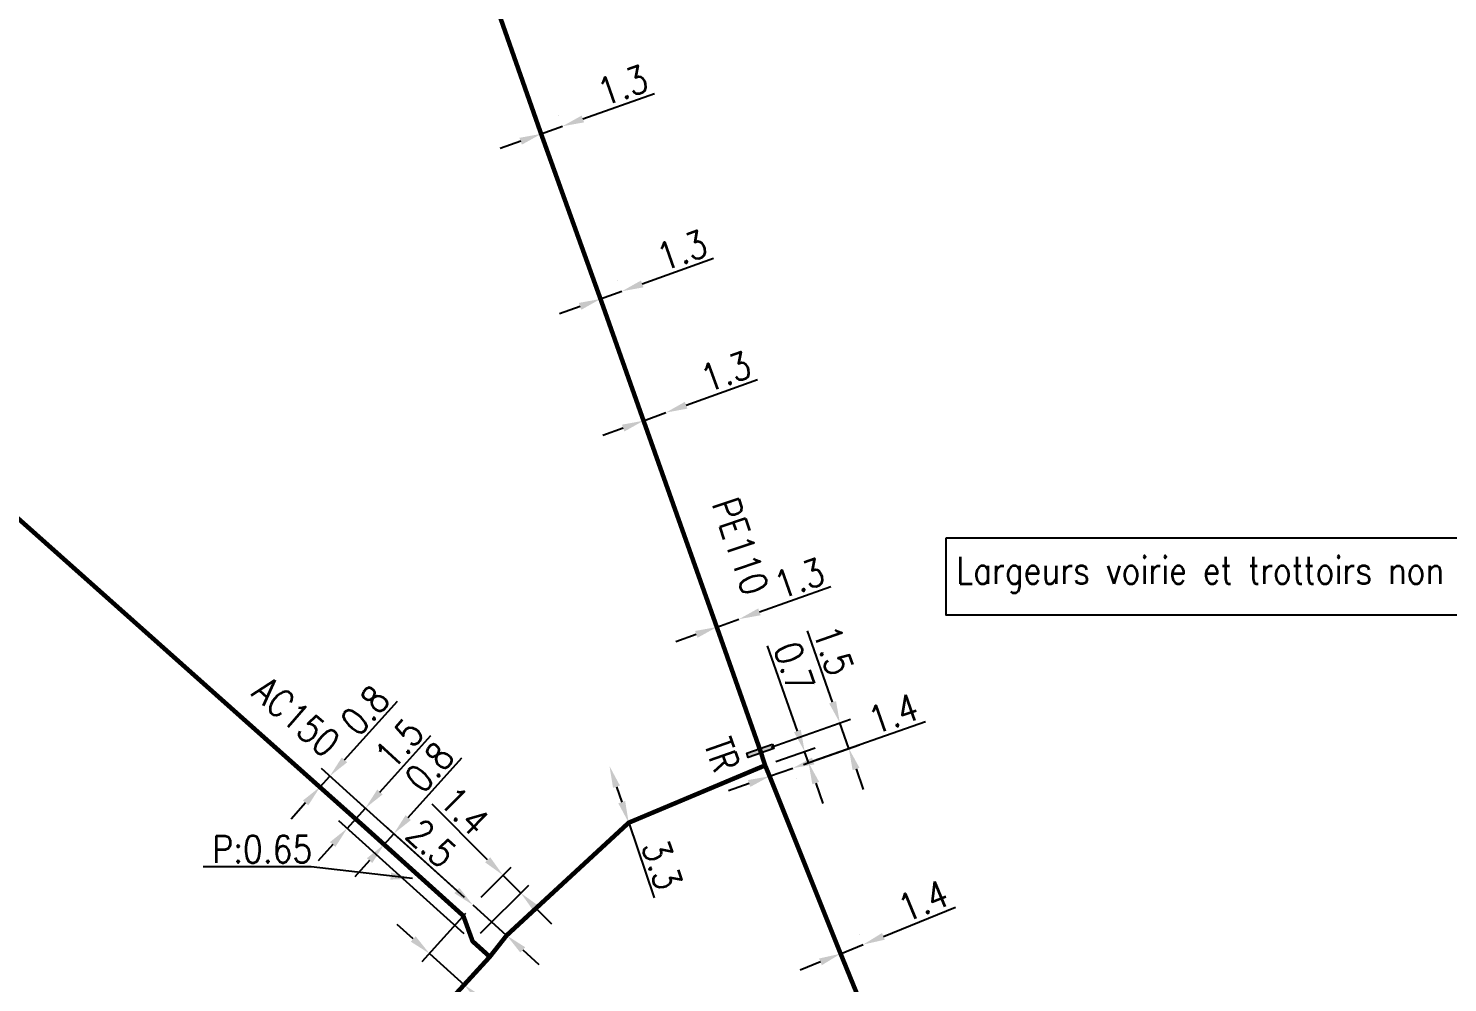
# Model space of a CAD drawing. Header units: millimetres. Extents: x 113011 to 114001, y 124000 to 125001.
# Drawn here: x 113571.5 to 113649.9, y 124222.3 to 124275 of the extents above; entities that cross this region are included whole.
import ezdxf
from ezdxf.enums import TextEntityAlignment as Align

# ---------------------------------------------------------------- set-up
doc = ezdxf.new("R2010")
doc.units = ezdxf.units.MM
doc.header["$PDMODE"] = 34
doc.linetypes.add('L_25_AP', pattern=[2000, 1000, 1000])
doc.linetypes.add('L_25_PE', pattern=[2000, 1000, 1000])
doc.layers.get('0').update_dxf_attribs({"linetype": 'CONTINUOUS'})
doc.layers.get('Defpoints').update_dxf_attribs({"linetype": 'CONTINUOUS'})
for name, color, linetype in [('L_150', 1, 'CONTINUOUS'), ('L_340', 7, 'CONTINUOUS'), ('L_900', 7, 'CONTINUOUS')]:
    doc.layers.add(name, color=color, linetype=linetype)
doc.styles.get("Standard").update_dxf_attribs({"font": 'romans.shx', "width": 0.85})
doc.dimstyles.get("Standard").update_dxf_attribs({"dimtxt": 1.5, "dimasz": 1.2, "dimexe": 0.625, "dimexo": 0.625, "dimgap": 0.25, "dimtad": 1, "dimdec": 1, "dimzin": 0, "dimdsep": 46, "dimtxsty": 'Standard', "dimcen": -0.5, "dimadec": 0, "dimazin": 0, "dimtfac": 1, "dimtdec": 1, "dimtmove": 0, "dimatfit": 3, "dimfxl": 0, "dimtolj": 1, "dimtzin": 0, "dimarcsym": 0})

# ---------------------------------------------------------------- blocks, each defined once
blk = doc.blocks.new('*D134')
at = {"layer": 'Defpoints', "color": 0, "linetype": 'Continuous', "transparency": 16777216}
for p in [(113588.161, 124233.684), (113590.008, 124230.936), (113590.544, 124231.529)]:
    blk.add_point(p, dxfattribs=at)
at = {"layer": 'L_150', "color": 0, "linetype": 'Continuous', "lineweight": -2, "transparency": 16777216}
for p, q in [((113588.965, 124234.574), (113591.897, 124237.817)), ((113590.08, 124231.949), (113587.697, 124234.103)), ((113589.544, 124231.355), (113587.16, 124233.51)), ((113587.624, 124233.091), (113588.161, 124233.684)), ((113586.819, 124232.2), (113586.015, 124231.31))]:
    blk.add_line(p, q, dxfattribs=at)
at = {"layer": 'L_150', "color": 0, "linetype": 'Continuous', "transparency": 16777216}
for points in [[(113588.817, 124234.708), (113589.114, 124234.44), (113588.161, 124233.684)], [(113586.671, 124232.334), (113586.968, 124232.066), (113587.624, 124233.091)]]:
    blk.add_solid(points, dxfattribs=at)
at = {"layer": 'L_150', "color": 0, "linetype": 'Continuous', "transparency": 16777216, "insert": (113590.092, 124237.311), "char_height": 1.5, "attachment_point": 5, "rotation": 47.88712}
blk.add_mtext('\\A1;0.8', dxfattribs=at)
blk = doc.blocks.new('*D438')
at = {"layer": 'Defpoints', "color": 0, "linetype": 'Continuous', "transparency": 16777216}
for p in [(113612.19, 124234.272), (113613.714, 124234.118), (113614.588, 124234.425)]:
    blk.add_point(p, dxfattribs=at)
at = {"layer": 'L_150', "color": 0, "linetype": 'Continuous', "lineweight": -2, "transparency": 16777216}
for p, q in [((113613.975, 124236.17), (113612.324, 124240.87)), ((113612.779, 124234.479), (113614.962, 124235.245)), ((113614.588, 124234.425), (113614.372, 124235.038)), ((113614.303, 124234.325), (113615.177, 124234.632)), ((113614.985, 124233.293), (113615.383, 124232.16))]:
    blk.add_line(p, q, dxfattribs=at)
at = {"layer": 'L_150', "color": 0, "linetype": 'Continuous', "transparency": 16777216}
for points in [[(113614.163, 124236.237), (113613.786, 124236.104), (113614.372, 124235.038)], [(113615.174, 124233.359), (113614.796, 124233.226), (113614.588, 124234.425)]]:
    blk.add_solid(points, dxfattribs=at)
at = {"layer": 'L_150', "color": 0, "linetype": 'Continuous', "transparency": 16777216, "insert": (113613.793, 124239.705), "char_height": 1.5, "attachment_point": 5, "rotation": 289.35083}
blk.add_mtext('\\A1;0.7', dxfattribs=at)
blk = doc.blocks.new('*D439')
at = {"layer": 'Defpoints', "color": 0, "linetype": 'Continuous', "transparency": 16777216}
for p in [(113611.927, 124235.08), (113616.812, 124235.206), (113613.714, 124234.118)]:
    blk.add_point(p, dxfattribs=at)
at = {"layer": 'L_340', "color": 0, "linetype": 'Continuous', "lineweight": -2, "transparency": 16777216}
for p, q in [((113615.918, 124237.754), (113614.53, 124241.706)), ((113612.517, 124235.287), (113616.905, 124236.829)), ((113616.812, 124235.206), (113616.315, 124236.621)), ((113614.303, 124234.325), (113617.402, 124235.413)), ((113617.21, 124234.074), (113617.608, 124232.942))]:
    blk.add_line(p, q, dxfattribs=at)
at = {"layer": 'L_340', "color": 0, "linetype": 'Continuous', "transparency": 16777216}
for points in [[(113616.106, 124237.82), (113615.729, 124237.687), (113616.315, 124236.621)], [(113617.399, 124234.14), (113617.021, 124234.008), (113616.812, 124235.206)]]:
    blk.add_solid(points, dxfattribs=at)
at = {"layer": 'L_340', "color": 0, "linetype": 'Continuous', "transparency": 16777216, "insert": (113615.968, 124240.627), "char_height": 1.5, "attachment_point": 5, "rotation": 289.35083}
blk.add_mtext('\\A1;1.5', dxfattribs=at)
blk = doc.blocks.new('*D440')
at = {"layer": 'Defpoints', "color": 0, "linetype": 'Continuous', "transparency": 16777216}
for p in [(113603.598, 124234.233), (113603.598, 124234.233), (113604.659, 124231.108)]:
    blk.add_point(p, dxfattribs=at)
at = {"layer": 'L_150', "color": 0, "linetype": 'Continuous', "lineweight": -2, "transparency": 16777216}
for p, q in [((113603.984, 124233.096), (113604.273, 124232.244)), ((113604.659, 124231.108), (113606.064, 124226.968))]:
    blk.add_line(p, q, dxfattribs=at)
at = {"layer": 'L_150', "color": 0, "linetype": 'Continuous', "transparency": 16777216}
for points in [[(113604.173, 124233.161), (113603.794, 124233.032), (113603.598, 124234.233)], [(113604.462, 124232.308), (113604.084, 124232.18), (113604.659, 124231.108)]]:
    blk.add_solid(points, dxfattribs=at)
at = {"layer": 'L_150', "color": 0, "linetype": 'Continuous', "transparency": 16777216, "insert": (113606.501, 124228.791), "char_height": 1.5, "attachment_point": 5, "rotation": 288.74654}
blk.add_mtext('\\A1;3.3', dxfattribs=at)
blk = doc.blocks.new('*D441')
at = {"layer": 'Defpoints', "color": 0, "linetype": 'Continuous', "transparency": 16777216}
for p in [(113596.062, 124226.561), (113596.062, 124226.561), (113597.92, 124224.888)]:
    blk.add_point(p, dxfattribs=at)
at = {"layer": 'L_150', "color": 0, "linetype": 'Continuous', "lineweight": -2, "transparency": 16777216}
for p, q in [((113595.17, 124227.364), (113591.922, 124230.289)), ((113597.92, 124224.888), (113596.062, 124226.561)), ((113598.811, 124224.085), (113599.703, 124223.282))]:
    blk.add_line(p, q, dxfattribs=at)
at = {"layer": 'L_150', "color": 0, "linetype": 'Continuous', "transparency": 16777216}
for points in [[(113595.304, 124227.512), (113595.036, 124227.215), (113596.062, 124226.561)], [(113598.945, 124224.233), (113598.678, 124223.936), (113597.92, 124224.888)]]:
    blk.add_solid(points, dxfattribs=at)
at = {"layer": 'L_150', "color": 0, "linetype": 'Continuous', "transparency": 16777216, "insert": (113593.769, 124229.971), "char_height": 1.5, "attachment_point": 5, "rotation": 317.99699}
blk.add_mtext('\\A1;2.5', dxfattribs=at)
blk = doc.blocks.new('L_340_19')
at = {"linetype": 'Continuous'}
blk.add_hatch(color=0, dxfattribs=at).paths.add_polyline_path([(0.125, 0.75), (-0.125, 0.75), (-0.125, -0.75), (0.125, -0.75)])
at = {"color": 0, "linetype": 'Continuous'}
blk.add_lwpolyline([(-0.125, 0.75), (0.125, 0.75), (0.125, -0.75), (-0.125, -0.75)], close=True, dxfattribs=at)
at = {"color": 0, "linetype": 'Continuous', "width": 0.75}
for tag, height, flags, p in [('TR', 1, 8, (0, 1.981)), ('DEF_LEG', 1.2, 3, (0, -5)), ('DEF_COUP', 1.2, 3, (0, -7.5)), ('DEF_TYPE', 1.2, 3, (0, -10))]:
    blk.add_attdef(tag, text='', height=height, dxfattribs=dict(at, flags=flags)).set_placement(p, align=Align.MIDDLE)
blk = doc.blocks.new('*D445')
at = {"layer": 'Defpoints', "color": 0, "linetype": 'Continuous', "transparency": 16777216}
for p in [(113609.522, 124241.907), (113610.746, 124242.344), (113610.746, 124242.344)]:
    blk.add_point(p, dxfattribs=at)
at = {"layer": 'L_150', "color": 0, "linetype": 'Continuous', "lineweight": -2, "transparency": 16777216}
for p, q in [((113611.877, 124242.747), (113615.822, 124244.155)), ((113609.522, 124241.907), (113610.746, 124242.344)), ((113608.392, 124241.504), (113607.261, 124241.101))]:
    blk.add_line(p, q, dxfattribs=at)
at = {"layer": 'L_150', "color": 0, "linetype": 'Continuous', "transparency": 16777216}
for points in [[(113611.809, 124242.936), (113611.944, 124242.559), (113610.746, 124242.344)], [(113608.325, 124241.693), (113608.459, 124241.316), (113609.522, 124241.907)]]:
    blk.add_solid(points, dxfattribs=at)
at = {"layer": 'L_150', "color": 0, "linetype": 'Continuous', "transparency": 16777216, "insert": (113614.079, 124244.595), "char_height": 1.5, "attachment_point": 5, "rotation": 19.63218}
blk.add_mtext('\\A1;1.3', dxfattribs=at)
blk = doc.blocks.new('*D446')
at = {"layer": 'Defpoints', "color": 0, "linetype": 'Continuous', "transparency": 16777216}
for p in [(113606.7, 124253.743), (113606.7, 124253.743), (113605.478, 124253.299)]:
    blk.add_point(p, dxfattribs=at)
at = {"layer": 'L_150', "color": 0, "linetype": 'Continuous', "lineweight": -2, "transparency": 16777216}
for p, q in [((113607.828, 124254.153), (113611.766, 124255.582)), ((113605.478, 124253.299), (113606.7, 124253.743)), ((113604.35, 124252.89), (113603.222, 124252.48))]:
    blk.add_line(p, q, dxfattribs=at)
at = {"layer": 'L_150', "color": 0, "linetype": 'Continuous', "transparency": 16777216}
for points in [[(113607.76, 124254.341), (113607.896, 124253.965), (113606.7, 124253.743)], [(113604.282, 124253.078), (113604.418, 124252.702), (113605.478, 124253.299)]]:
    blk.add_solid(points, dxfattribs=at)
at = {"layer": 'L_150', "color": 0, "linetype": 'Continuous', "transparency": 16777216, "insert": (113610.02, 124256.012), "char_height": 1.5, "attachment_point": 5, "rotation": 19.95398}
blk.add_mtext('\\A1;1.3', dxfattribs=at)
blk = doc.blocks.new('*D447')
at = {"layer": 'Defpoints', "color": 0, "linetype": 'Continuous', "transparency": 16777216}
for p in [(113603.101, 124260.019), (113604.277, 124260.443), (113604.277, 124260.443)]:
    blk.add_point(p, dxfattribs=at)
at = {"layer": 'L_150', "color": 0, "linetype": 'Continuous', "lineweight": -2, "transparency": 16777216}
for p, q in [((113605.406, 124260.85), (113609.347, 124262.269)), ((113604.065, 124261.031), (113604.065, 124261.031)), ((113603.101, 124260.019), (113604.277, 124260.443)), ((113601.972, 124259.612), (113600.843, 124259.206))]:
    blk.add_line(p, q, dxfattribs=at)
at = {"layer": 'L_150', "color": 0, "linetype": 'Continuous', "transparency": 16777216}
for points in [[(113605.338, 124261.038), (113605.474, 124260.661), (113604.277, 124260.443)], [(113601.904, 124259.801), (113602.04, 124259.424), (113603.101, 124260.019)]]:
    blk.add_solid(points, dxfattribs=at)
at = {"layer": 'L_150', "color": 0, "linetype": 'Continuous', "transparency": 16777216, "insert": (113607.602, 124262.704), "char_height": 1.5, "attachment_point": 5, "rotation": 19.81218}
blk.add_mtext('\\A1;1.3', dxfattribs=at)
blk = doc.blocks.new('*D448')
at = {"layer": 'Defpoints', "color": 0, "linetype": 'Continuous', "transparency": 16777216}
for p in [(113601, 124269.552), (113601, 124269.552), (113599.823, 124269.131)]:
    blk.add_point(p, dxfattribs=at)
at = {"layer": 'L_150', "color": 0, "linetype": 'Continuous', "lineweight": -2, "transparency": 16777216}
for p, q in [((113602.13, 124269.956), (113606.074, 124271.368)), ((113600.79, 124270.14), (113600.79, 124270.14)), ((113599.613, 124269.719), (113599.613, 124269.719)), ((113599.823, 124269.131), (113601, 124269.552)), ((113598.694, 124268.726), (113597.564, 124268.322))]:
    blk.add_line(p, q, dxfattribs=at)
at = {"layer": 'L_150', "color": 0, "linetype": 'Continuous', "transparency": 16777216}
for points in [[(113602.063, 124270.145), (113602.197, 124269.768), (113601, 124269.552)], [(113598.626, 124268.915), (113598.761, 124268.538), (113599.823, 124269.131)]]:
    blk.add_solid(points, dxfattribs=at)
at = {"layer": 'L_150', "color": 0, "linetype": 'Continuous', "transparency": 16777216, "insert": (113604.33, 124271.806), "char_height": 1.5, "attachment_point": 5, "rotation": 19.6931}
blk.add_mtext('\\A1;1.3', dxfattribs=at)
blk = doc.blocks.new('*D257')
at = {"layer": 'Defpoints', "color": 0, "linetype": 'Continuous', "transparency": 16777216}
for p in [(113613.714, 124234.118), (113613.714, 124234.118), (113612.44, 124233.671)]:
    blk.add_point(p, dxfattribs=at)
at = {"layer": 'L_150', "color": 0, "linetype": 'Continuous', "lineweight": -2, "transparency": 16777216}
for p, q in [((113614.846, 124234.516), (113621.038, 124236.69)), ((113612.44, 124233.671), (113613.714, 124234.118)), ((113611.308, 124233.273), (113610.176, 124232.875)), ((113613.921, 124233.528), (113613.921, 124233.528)), ((113612.647, 124233.081), (113612.647, 124233.081))]:
    blk.add_line(p, q, dxfattribs=at)
at = {"layer": 'L_150', "color": 0, "linetype": 'Continuous', "transparency": 16777216}
for points in [[(113614.78, 124234.704), (113614.912, 124234.327), (113613.714, 124234.118)], [(113611.241, 124233.462), (113611.374, 124233.084), (113612.44, 124233.671)]]:
    blk.add_solid(points, dxfattribs=at)
at = {"layer": 'L_150', "color": 0, "linetype": 'Continuous', "transparency": 16777216, "insert": (113619.268, 124237.129), "char_height": 1.5, "attachment_point": 5, "rotation": 19.35083}
blk.add_mtext('\\A1;1.4', dxfattribs=at)
blk = doc.blocks.new('*D258')
at = {"layer": 'Defpoints', "color": 0, "linetype": 'Continuous', "transparency": 16777216}
for p in [(113616.358, 124223.876), (113617.609, 124224.383), (113617.609, 124224.383)]:
    blk.add_point(p, dxfattribs=at)
at = {"layer": 'L_150', "color": 0, "linetype": 'Continuous', "lineweight": -2, "transparency": 16777216}
for p, q in [((113618.721, 124224.833), (113622.707, 124226.447)), ((113617.375, 124224.962), (113617.375, 124224.962)), ((113616.358, 124223.876), (113617.609, 124224.383)), ((113615.245, 124223.426), (113614.133, 124222.976))]:
    blk.add_line(p, q, dxfattribs=at)
at = {"layer": 'L_150', "color": 0, "linetype": 'Continuous', "transparency": 16777216}
for points in [[(113618.646, 124225.019), (113618.796, 124224.648), (113617.609, 124224.383)], [(113615.17, 124223.611), (113615.32, 124223.241), (113616.358, 124223.876)]]:
    blk.add_solid(points, dxfattribs=at)
at = {"layer": 'L_150', "color": 0, "linetype": 'Continuous', "transparency": 16777216, "insert": (113620.918, 124226.801), "char_height": 1.5, "attachment_point": 5, "rotation": 22.03724}
blk.add_mtext('\\A1;1.4', dxfattribs=at)
blk = doc.blocks.new('*D321')
at = {"layer": 'Defpoints', "color": 0, "linetype": 'Continuous', "transparency": 16777216}
for p in [(113590.121, 124231.911), (113596.062, 124226.561), (113596.04, 124224.562)]:
    blk.add_point(p, dxfattribs=at)
at = {"layer": 'L_150', "color": 0, "linetype": 'Continuous', "lineweight": -2, "transparency": 16777216}
for p, q in [((113590.924, 124232.802), (113593.727, 124235.915)), ((113589.117, 124230.796), (113590.121, 124231.911)), ((113595.597, 124226.979), (113589.656, 124232.329)), ((113595.575, 124224.98), (113588.653, 124231.214)), ((113588.314, 124229.904), (113587.511, 124229.012))]:
    blk.add_line(p, q, dxfattribs=at)
at = {"layer": 'L_150', "color": 0, "linetype": 'Continuous', "transparency": 16777216}
for points in [[(113590.775, 124232.936), (113591.072, 124232.669), (113590.121, 124231.911)], [(113588.165, 124230.038), (113588.463, 124229.77), (113589.117, 124230.796)]]:
    blk.add_solid(points, dxfattribs=at)
at = {"layer": 'L_150', "color": 0, "linetype": 'Continuous', "transparency": 16777216, "insert": (113591.984, 124235.474), "char_height": 1.5, "attachment_point": 5, "rotation": 47.99699}
blk.add_mtext('\\A1;1.5', dxfattribs=at)
blk = doc.blocks.new('*D322')
at = {"layer": 'Defpoints', "color": 0, "linetype": 'Continuous', "transparency": 16777216}
for p in [(113597.718, 124228.211), (113596.062, 124226.561), (113596.04, 124224.562)]:
    blk.add_point(p, dxfattribs=at)
at = {"layer": 'L_150', "color": 0, "linetype": 'Continuous', "lineweight": -2, "transparency": 16777216}
for p, q in [((113596.871, 124229.061), (113593.804, 124232.137)), ((113596.505, 124227.002), (113598.161, 124228.652)), ((113598.706, 124227.22), (113597.718, 124228.211)), ((113596.483, 124225.003), (113599.149, 124227.661)), ((113599.553, 124226.37), (113600.401, 124225.52))]:
    blk.add_line(p, q, dxfattribs=at)
at = {"layer": 'L_150', "color": 0, "linetype": 'Continuous', "transparency": 16777216}
for points in [[(113597.012, 124229.202), (113596.729, 124228.92), (113597.718, 124228.211)], [(113599.695, 124226.511), (113599.412, 124226.228), (113598.706, 124227.22)]]:
    blk.add_solid(points, dxfattribs=at)
at = {"layer": 'L_150', "color": 0, "linetype": 'Continuous', "transparency": 16777216, "insert": (113595.589, 124231.763), "char_height": 1.5, "attachment_point": 5, "rotation": 314.90707}
blk.add_mtext('\\A1;1.4', dxfattribs=at)
blk = doc.blocks.new('*D323')
at = {"layer": 'Defpoints', "color": 0, "linetype": 'Continuous', "transparency": 16777216}
for p in [(113591.688, 124230.5), (113596.062, 124226.561), (113595.527, 124225.966)]:
    blk.add_point(p, dxfattribs=at)
at = {"layer": 'L_150', "color": 0, "linetype": 'Continuous', "lineweight": -2, "transparency": 16777216}
for p, q in [((113592.491, 124231.391), (113595.452, 124234.68)), ((113595.597, 124226.979), (113591.223, 124230.918)), ((113595.062, 124226.384), (113590.688, 124230.323)), ((113591.152, 124229.905), (113591.688, 124230.5)), ((113590.349, 124229.013), (113589.546, 124228.122))]:
    blk.add_line(p, q, dxfattribs=at)
at = {"layer": 'L_150', "color": 0, "linetype": 'Continuous', "transparency": 16777216}
for points in [[(113592.342, 124231.525), (113592.639, 124231.258), (113591.688, 124230.5)], [(113590.201, 124229.147), (113590.498, 124228.88), (113591.152, 124229.905)]]:
    blk.add_solid(points, dxfattribs=at)
at = {"layer": 'L_150', "color": 0, "linetype": 'Continuous', "transparency": 16777216, "insert": (113593.648, 124234.171), "char_height": 1.5, "attachment_point": 5, "rotation": 47.99699}
blk.add_mtext('\\A1;0.8', dxfattribs=at)
blk = doc.blocks.new('*D325')
at = {"layer": 'Defpoints', "color": 0, "linetype": 'Continuous', "transparency": 16777216}
for p in [(113596.062, 124226.561), (113593.654, 124223.886), (113596.99, 124223.706)]:
    blk.add_point(p, dxfattribs=at)
at = {"layer": 'L_150', "color": 0, "linetype": 'Continuous', "lineweight": -2, "transparency": 16777216}
for p, q in [((113592.762, 124224.689), (113591.87, 124225.492)), ((113595.644, 124226.096), (113593.236, 124223.422)), ((113593.654, 124223.886), (113595.586, 124222.147)), ((113596.572, 124223.242), (113595.168, 124221.682)), ((113596.478, 124221.344), (113600.402, 124217.81))]:
    blk.add_line(p, q, dxfattribs=at)
at = {"layer": 'L_150', "color": 0, "linetype": 'Continuous', "transparency": 16777216}
for points in [[(113592.896, 124224.838), (113592.628, 124224.541), (113593.654, 124223.886)], [(113596.611, 124221.492), (113596.344, 124221.195), (113595.586, 124222.147)]]:
    blk.add_solid(points, dxfattribs=at)
at = {"layer": 'L_150', "color": 0, "linetype": 'Continuous', "transparency": 16777216, "insert": (113599.892, 124219.614), "char_height": 1.5, "attachment_point": 5, "rotation": 317.99699}
blk.add_mtext('\\A1;2.6', dxfattribs=at)

msp = doc.modelspace()

# ---------------------------------------------------------------- linework, layer by layer
at = {"layer": 'L_150', "linetype": 'L_25_AP', "flags": 128}
for points in [[(113882.828, 124633.439, 0.25, 0.25, 0), (113882.662, 124633.026, 0.25, 0.25, 0), (113879.059, 124624.42, 0.25, 0.25, 0), (113879.46, 124624.251, 0.25, 0.25, 0), (113869.611, 124597.531, 0.25, 0.25, 0), (113857.775, 124554.48, 0.25, 0.25, 0), (113849.431, 124526.532, 0.25, 0.25, 0), (113844.884, 124507.781, 0.25, 0.25, 0), (113841.746, 124495.744, 0.25, 0.25, 0), (113838.586, 124482.659, 0.25, 0.25, 0), (113832.319, 124459.447, 0.25, 0.25, 0), (113830.786, 124453.436, 0.25, 0.25, 0), (113829.678, 124449.094, 0.25, 0.25, 0), (113826.445, 124437.263, 0.25, 0.25, 0), (113820.329, 124418.05, 0.25, 0.25, 0), (113810.618, 124393.635, 0.25, 0.25, 0), (113802.778, 124377.007, 0.25, 0.25, 0), (113793.828, 124356.744, 0.25, 0.25, 0), (113789.572, 124348.211, 0.25, 0.25, 0), (113785.952, 124340.335, 0.25, 0.25, 0), (113779.284, 124325.829, 0.25, 0.25, 0), (113771.995, 124310.225, 0.25, 0.25, 0), (113769.85, 124304.737, 0.25, 0.25, 0), (113768.888, 124302.276, 0.25, 0.25, 0), (113765.007, 124293.637, 0.25, 0.25, 0), (113760.87, 124284.661, 0.25, 0.25, 0), (113751.531, 124272.957, 0.25, 0.25, 0), (113749.345, 124268.967, 0.25, 0.25, 0), (113748.78, 124268.162, 0.25, 0.25, 0), (113746.89, 124266.186, 0.25, 0.25, 0), (113744.461, 124262, 0.25, 0.25, 0), (113740.083, 124256.275, 0.25, 0.25, 0), (113740.083, 124256.275, 0.25, 0.25, 0), (113732.96, 124248.273, 0.25, 0.25, 0), (113725.466, 124243.355, 0.25, 0.25, 0), (113708.75, 124232.374, 0.25, 0.25, 0), (113695.712, 124224.691, 0.25, 0.25, 0), (113681.105, 124218.743, 0.25, 0.25, 0), (113681.105, 124218.743, 0.25, 0.25, 0), (113670.117, 124214.925, 0.25, 0.25, 0), (113663.005, 124211.548, 0.25, 0.25, 0), (113662.464, 124211.735, 0.25, 0.25, 0), (113657.163, 124209.723, 0.25, 0.25, 0), (113657.163, 124209.723, 0.25, 0.25, 0), (113654.179, 124208.935, 0.25, 0.25, 0), (113638.211, 124203.43, 0.25, 0.25, 0), (113636.441, 124202.664, 0.25, 0.25, 0), (113630.74, 124201.461, 0.25, 0.25, 0), (113627.683, 124202.688, 0.25, 0.25, 0), (113627.683, 124202.688, 0.25, 0.25, -0.16795), (113623.037, 124207.942, 0.25, 0.25, 0), (113623.037, 124207.942, 0.25, 0.25, 0), (113623.037, 124207.942, 0.25, 0.25, 0), (113620.5, 124213.725, 0.25, 0.25, 0), (113616.358, 124223.876, 0.25, 0.25, 0), (113612.44, 124233.671, 0.25, 0.25, 0), (113612.19, 124234.272, 0.25, 0.25, 0), (113604.659, 124231.108, 0.25, 0.25, 0), (113597.92, 124224.888, 0.25, 0.25, 0), (113596.99, 124223.706, 0.25, 0.25, 0), (113591.674, 124217.901, 0.25, 0.25, 0), (113597.877, 124212.079, 0.25, 0.25, 0), (113601.474, 124208.749, 0, 0, 0)], [(113596.99, 124223.706, 0.25, 0.25, 0), (113596.04, 124224.562, 0.25, 0.25, 0), (113595.527, 124225.966, 0.25, 0.25, 0), (113590.008, 124230.936, 0.25, 0.25, 0), (113587.611, 124233.07, 0.25, 0.25, 0), (113566.134, 124252.19, 0.25, 0.25, 0), (113564.449, 124253.503, 0.25, 0.25, 0), (113554.759, 124255.083, 0.25, 0.25, 0), (113541.79, 124257.924, 0.25, 0.25, 0), (113528.273, 124261.654, 0.25, 0.25, 0), (113517.722, 124262.991, 0.25, 0.25, 0), (113512.012, 124263.799, 0.25, 0.25, 0), (113510.624, 124263.981, 0, 0, 0)]]:
    msp.add_lwpolyline(points, format="xyseb", dxfattribs=at)
at = {"layer": 'L_150', "linetype": 'L_25_PE', "flags": 128}
msp.add_lwpolyline([(113582.835, 124354.714, 0.25, 0.25, 0), (113582.307, 124349.696, 0.25, 0.25, 0), (113581.167, 124340.594, 0.25, 0.25, 0), (113580.233, 124325.132, 0.25, 0.25, 0), (113580.23, 124319.219, 0.25, 0.25, 0), (113580.579, 124313.348, 0.25, 0.25, 0), (113580.817, 124311.025, 0.25, 0.25, 0), (113583.623, 124311.256, 0.25, 0.25, 0), (113587.278, 124311.653, 0.25, 0.25, 0), (113587.278, 124311.653, 0.25, 0.25, 0), (113588.734, 124301.992, 0.25, 0.25, 0), (113589.633, 124299.178, 0.25, 0.25, 0), (113592.532, 124290.177, 0.25, 0.25, 0), (113596.704, 124278.012, 0.25, 0.25, 0), (113599.823, 124269.131, 0.25, 0.25, 0), (113603.101, 124260.019, 0.25, 0.25, 0), (113605.478, 124253.299, 0.25, 0.25, 0), (113609.522, 124241.907, 0.25, 0.25, 0), (113611.927, 124235.08, 0, 0, 0)], format="xyseb", dxfattribs=at)
at = {"layer": 'L_150', "linetype": 'L_25_AP', "const_width": 0.25, "flags": 128}
msp.add_lwpolyline([(113612.19, 124234.272), (113611.927, 124235.08)], dxfattribs=at)
at = {"layer": 'L_900', "linetype": 'Continuous'}
msp.add_lwpolyline([(113622.188, 124246.831), (113665.9, 124246.831), (113665.9, 124242.568), (113622.188, 124242.568)], close=True, dxfattribs=at)

# ---------------------------------------------------------------- block references
at = {"layer": 'L_340'}
ref = msp.add_blockref('L_340_19', (113611.927, 124235.08), dxfattribs=dict(at, rotation=289.3508272934592))
ref.add_attrib('TR', 'TR', dxfattribs={"layer": '0', "color": 0, "linetype": 'Continuous', "height": 1.5, "rotation": 289.35083, "width": 0.75, "flags": 8}).set_placement((113609.812, 124234.866), align=Align.MIDDLE)

# ---------------------------------------------------------------- texts
at = {"layer": 'L_150', "linetype": 'Continuous', "width": 0.85}
msp.add_text('PE110', height=1.5, rotation=288.8077, dxfattribs=at).set_placement((113610.832, 124246.369), align=Align.MIDDLE)
msp.add_text('AC150', height=1.5, rotation=319.18928, dxfattribs=at).set_placement((113583.774, 124238.162))
at = {"layer": 'L_150', "linetype": 'Continuous', "insert": (113587.187, 124228.892), "char_height": 1.5, "attachment_point": 9}
msp.add_mtext('\\A1;P:0.65', dxfattribs=at)
at = {"layer": 'L_900', "linetype": 'Continuous', "width": 0.85}
msp.add_text('Largeurs voirie et trottoirs non conformes', height=1.5, dxfattribs=at).set_placement((113622.746, 124244.286))

# ---------------------------------------------------------------- dimensions: what is measured, and where the dimension line sits
at = {"layer": 'L_150', "linetype": 'Continuous'}
for base, p1, p2, angle, text, picture, middle in [((113601, 124269.552), (113599.823, 124269.131), (113601, 124269.552), 199.6931, '1.3', '*D448', (113604.667, 124270.864)), ((113604.277, 124260.443), (113603.101, 124260.019), (113604.277, 124260.443), 199.81218, '1.3', '*D447', (113607.941, 124261.763)), ((113606.7, 124253.743), (113605.478, 124253.299), (113606.7, 124253.743), 199.95398, '1.3', '*D446', (113610.361, 124255.072)), ((113610.746, 124242.344), (113609.522, 124241.907), (113610.746, 124242.344), 199.63218, '1.3', '*D445', (113614.415, 124243.653)), ((113614.588, 124234.425), (113612.19, 124234.272), (113613.714, 124234.118), 109.35083, '0.7', '*D438', (113612.849, 124239.374)), ((113613.714, 124234.118), (113612.44, 124233.671), (113613.714, 124234.118), 199.35083, '1.4', '*D257', (113619.6, 124236.185)), ((113590.121, 124231.911), (113596.04, 124224.562), (113596.062, 124226.561), 227.99699, '1.5', '*D321', (113592.727, 124234.805)), ((113591.688, 124230.5), (113595.527, 124225.966), (113596.062, 124226.561), 227.99699, '0.8', '*D323', (113594.391, 124233.502)), ((113603.598, 124234.233), (113604.659, 124231.108), (113603.598, 124234.233), 288.74654, '3.3', '*D440', (113605.554, 124228.47)), ((113597.718, 124228.211), (113596.04, 124224.562), (113596.062, 124226.561), 314.90707, '1.4', '*D322', (113594.881, 124231.057)), ((113596.062, 124226.561), (113597.92, 124224.888), (113596.062, 124226.561), 317.99699, '2.5', '*D441', (113593.1, 124229.228)), ((113617.609, 124224.383), (113616.358, 124223.876), (113617.609, 124224.383), 202.03724, '1.4', '*D258', (113621.294, 124225.874)), ((113593.654, 124223.886), (113596.99, 124223.706), (113596.062, 124226.561), 317.99699, '2.6', '*D325', (113599.223, 124218.871))]:
    dim = msp.add_linear_dim(base=base, p1=p1, p2=p2, angle=angle, text=text, dimstyle='Standard', dxfattribs=at)
    dim.commit()
    dim.dimension.update_dxf_attribs({"geometry": picture, "text_midpoint": middle, "dimtype": 160})
dim = msp.add_linear_dim(base=(113588.161, 124233.684), p1=(113590.008, 124230.936), p2=(113590.544, 124231.529), angle=227.88712, dimstyle='Standard', dxfattribs=at)
dim.commit()
dim.dimension.update_dxf_attribs({"geometry": '*D134', "text_midpoint": (113590.833, 124236.641), "dimtype": 160})
at = {"layer": 'L_340', "linetype": 'Continuous'}
dim = msp.add_linear_dim(base=(113616.812, 124235.206), p1=(113611.927, 124235.08), p2=(113613.714, 124234.118), angle=109.35083, text='1.5', dimstyle='Standard', dxfattribs=at)
dim.commit()
dim.dimension.update_dxf_attribs({"geometry": '*D439', "text_midpoint": (113615.025, 124240.296), "dimtype": 160})

# ---------------------------------------------------------------- leaders
at = {"layer": 'L_150', "linetype": 'Continuous', "annotation_type": 0, "has_hookline": 1, "hookline_direction": 1, "text_width": 5.707}
msp.add_leader([(113592.714, 124228.024), (113587.128, 124228.672)], dimstyle='Standard', dxfattribs=at)

doc.saveas('drawing.dxf')
